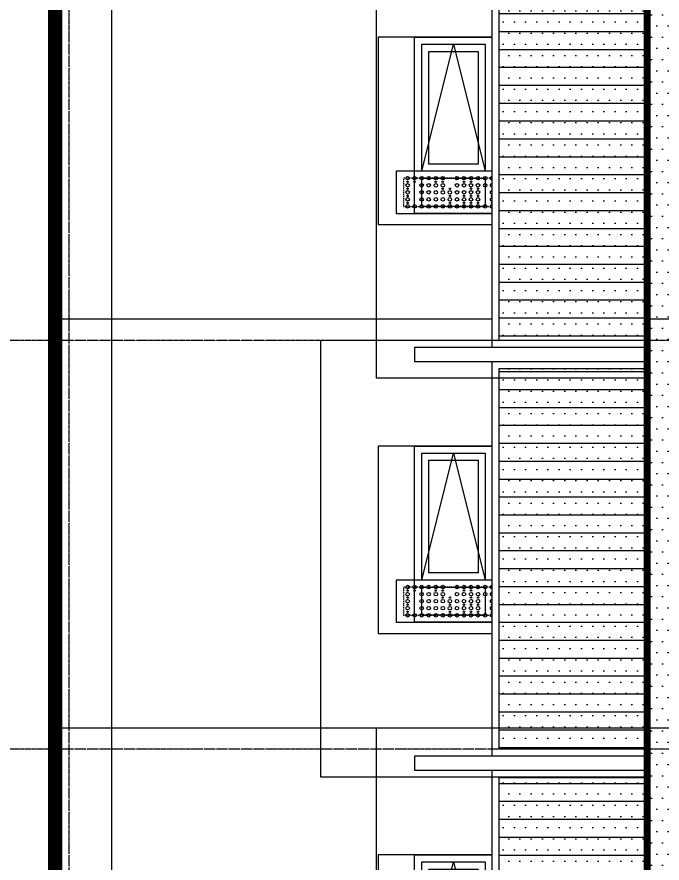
# Model space of a CAD drawing. Header units: millimetres. Extents: x 43 to 235305, y 0 to 139712.
# Drawn here: x 8589 to 13166, y 37600 to 43602 of the extents above; entities that cross this region are included whole.
import ezdxf
from ezdxf.xclip import XClip

# ---------------------------------------------------------------- set-up
doc = ezdxf.new("R2010")
doc.units = ezdxf.units.MM
doc.header["$XCLIPFRAME"] = 2
for name, pattern in [('CONTINOUS', [0]), ('DASH', [0.35, 0.25, -0.1]), ('DOTE', [2.42, 2, -0.2, 0.02, -0.2])]:
    doc.linetypes.add(name, pattern=pattern)
for name, color, linetype in [('A-AXIS', 1, 'DOTE'), ('A-ELEV-DRWD', 130, 'Continuous'), ('A-ELEV-LINE', 30, 'Continuous'), ('A-ELEV-LINE1', 33, 'Continuous'), ('A-ELEV-LINE2', 55, 'Continuous'), ('A-ELEV-OPEN', 253, 'Continuous'), ('A-ELEV-OUT2', 6, 'CONTINOUS'), ('A-ELEV-PATT', 55, 'Continuous'), ('A-ELEV-SHUT', 215, 'Continuous'), ('A-HATH', 8, 'Continuous'), ('A-HATH1', 251, 'Continuous'), ('A-WALL', 2, 'Continuous'), ('Sun', 138, 'Continuous')]:
    doc.layers.add(name, color=color, linetype=linetype)

# ---------------------------------------------------------------- blocks, each defined once
blk = doc.blocks.new('A$C26D120F1')
blk.add_circle((0, 0), 12.5)
blk = doc.blocks.new('A$C6A1F32F0')
at = {"layer": 'Sun'}
blk.add_lwpolyline([(810, 250), (0, 250), (0, -50), (810, -50)], close=True, dxfattribs=at)
at = {"layer": 'Sun', "color": 8, "linetype": 'DASH', "ltscale": 0.2}
blk.add_lwpolyline([(760, 200), (50, 200), (50, 0), (760, 0)], close=True, dxfattribs=at)
at = {"layer": 'Sun'}
for centre in [(80, 175), (80, 125), (130, 175), (280, 175), (330, 175), (330, 125), (380, 125), (480, 175), (530, 175), (530, 125), (580, 125), (730, 175), (730, 125), (80, 75), (380, 75), (480, 75), (530, 75), (580, 75), (680, 75), (730, 75), (80, 25), (380, 25), (480, 25), (530, 25), (580, 25), (680, 25), (730, 25)]:
    blk.add_circle(centre, 5, dxfattribs=at)
for p in [(80, 200), (130, 200), (180, 200), (230, 200), (280, 200), (330, 200), (430, 200), (480, 200), (530, 200), (580, 200), (630, 200), (680, 200), (730, 200), (80, 150), (180, 150), (230, 150), (280, 150), (330, 150), (430, 150), (480, 150), (530, 150), (580, 150), (630, 150), (680, 150), (730, 150), (80, 100), (80, 50), (180, 100), (180, 50), (230, 100), (230, 50), (280, 100), (280, 50), (330, 100), (330, 50), (380, 100), (380, 50), (430, 100), (430, 50), (480, 100), (480, 50), (530, 100), (530, 50), (580, 100), (580, 50), (680, 100), (680, 50), (730, 100), (730, 50), (80, 0), (130, 0), (180, 0), (230, 0), (280, 0), (330, 0), (380, 0), (430, 0), (480, 0), (530, 0), (580, 0), (630, 0), (680, 0), (730, 0)]:
    blk.add_blockref('A$C26D120F1', p, dxfattribs=at)
blk = doc.blocks.new('A$C1D411380')
at = {"layer": 'A-ELEV-DRWD'}
for points in [[(50, 2100), (500, 2100), (500, 1200), (50, 1200)], [(100, 2050), (450, 2050), (450, 1250), (100, 1250)], [(50, 1150), (500, 1150), (500, 950), (50, 950)]]:
    blk.add_lwpolyline(points, close=True, dxfattribs=at)
at = {"layer": 'A-ELEV-LINE1'}
blk.add_lwpolyline([(550, 1200), (550, 1200), (550, 900), (0, 900), (0, 2150), (550, 2150), (550, 1150)], dxfattribs=at)
at = {"layer": 'A-ELEV-OPEN'}
blk.add_lwpolyline([(50, 1200), (275, 2100), (500, 1200)], dxfattribs=at)
at = {"layer": 'Sun'}
blk.add_blockref('A$C6A1F32F0', (-130, 950), dxfattribs=at)
blk = doc.blocks.new('A$C7D33379A')
at = {"layer": 'A-ELEV-PATT'}
h = blk.add_hatch(dxfattribs=at)
h.set_pattern_fill('ANSI31', color=256, scale=80, angle=135, style=0)
h.set_pattern_definition([(180, (-95821.56, 78043.16), (-2e-14, -127), [])])
h.paths.add_polyline_path([(-450, 3450), (750, 3450), (750, 750), (-450, 750)])
at = {"layer": 'A-HATH'}
h = blk.add_hatch(dxfattribs=at)
h.set_pattern_fill('DOTS', color=256, scale=50, style=0)
h.set_pattern_definition([(180, (214008.635, -339417.31), (-39.6875, 79.375), [0, -79.375])])
h.paths.add_polyline_path([(-450, 3450), (750, 3450), (750, 750), (-450, 750)])
at = {"layer": 'A-ELEV-LINE'}
blk.add_lwpolyline([(800, 700), (-1050, 700), (-1050, 600), (800, 600)], close=True, dxfattribs=at)
at = {"layer": 'A-ELEV-SHUT'}
for points in [[(-500, 3500), (800, 3500), (800, 700), (-500, 700)], [(-450, 3450), (750, 3450), (750, 750), (-450, 750)]]:
    blk.add_lwpolyline(points, close=True, dxfattribs=at)
blk = doc.blocks.new('A$C33016C81')
at = {"layer": 'A-HATH1'}
h = blk.add_hatch(dxfattribs=at)
h.set_pattern_fill('DOTS', color=256, scale=50, style=0)
h.set_pattern_definition([(7e-15, (4200, 120), (39.6875, 79.375), [0, -79.375])])
h.paths.add_polyline_path([(6500, 5590), (4400, 5590), (4400, 5920), (4200, 5920), (4200, 120), (4400, 120), (4400, 150), (4400, 1950), (4400, 2100), (6500, 2100), (6500, 2750), (4400, 2750), (4400, 3050), (4400, 4850), (4400, 5000), (6500, 5000)])
at = {"layer": 'A-ELEV-LINE1'}
for p, q in [((0, 5800), (0, 0)), ((400, 5800), (400, 0)), ((4200, 5800), (4200, 0))]:
    blk.add_line(p, q, dxfattribs=at)
at = {"layer": 'A-ELEV-LINE2'}
for p, q in [((3100, 3050), (0, 3050)), ((4400, 3050), (4200, 3050)), ((3100, 150), (0, 150)), ((4400, 150), (4200, 150))]:
    blk.add_line(p, q, dxfattribs=at)
ref = blk.add_blockref('A$C1D411380', (2550, 2900))
XClip(ref).set_block_clipping_path([(-258.428911173, 820.8696071922), (549.9998885005, 2150.0002071083)])
ref = blk.add_blockref('A$C1D411380', (2550, 0))
XClip(ref).set_block_clipping_path([(-258.428911173, 820.8696071922), (549.9998885005, 2150.0002071083)])
at = {"layer": 'A-WALL'}
ref = blk.add_blockref('A$C7D33379A', (3600, 2150), dxfattribs=at)
XClip(ref).set_block_clipping_path([(-1717.5663260584, 554.1908942305), (599.9985664183, 3649.999116658)])
ref = blk.add_blockref('A$C7D33379A', (3600, -750), dxfattribs=at)
XClip(ref).set_block_clipping_path([(-1323.3989261346, 483.3645862369), (599.9985664184, 3799.9996316738)])

msp = doc.modelspace()

# ---------------------------------------------------------------- linework, layer by layer
at = {"layer": 'A-AXIS'}
msp.add_line((8960.7, 6439.9), (8960.7, 136192.5), dxfattribs=at)
at = {"layer": 'A-AXIS', "linetype": 'DOTE'}
for p, q in [((39673.9, 41308), (7310.1, 41308)), ((39673.9, 38408), (7310.1, 38408))]:
    msp.add_line(p, q, dxfattribs=at)
at = {"layer": 'A-ELEV-OUT2', "color": 2, "const_width": 100}
msp.add_lwpolyline([(8860.7, 8358), (8860.7, 135658), (18860.7, 135658), (18860.7, 132658), (20360.7, 132658), (20360.7, 134608), (21560.7, 134608), (21560.7, 138658), (28960.7, 138658), (28960.7, 135658), (36410.7, 135658), (36410.7, 131758), (37910.7, 131758), (37910.7, 8358)], dxfattribs=at)
at = {"layer": 'A-ELEV-OUT2', "const_width": 50}
msp.add_lwpolyline([(19060.7, 12258), (19060.7, 131758), (13060.7, 131758), (13060.7, 12258)], dxfattribs=at)

# ---------------------------------------------------------------- block references
for p in [(8860.7, 41308), (8860.7, 35508)]:
    msp.add_blockref('A$C33016C81', p)

doc.saveas('drawing.dxf')
